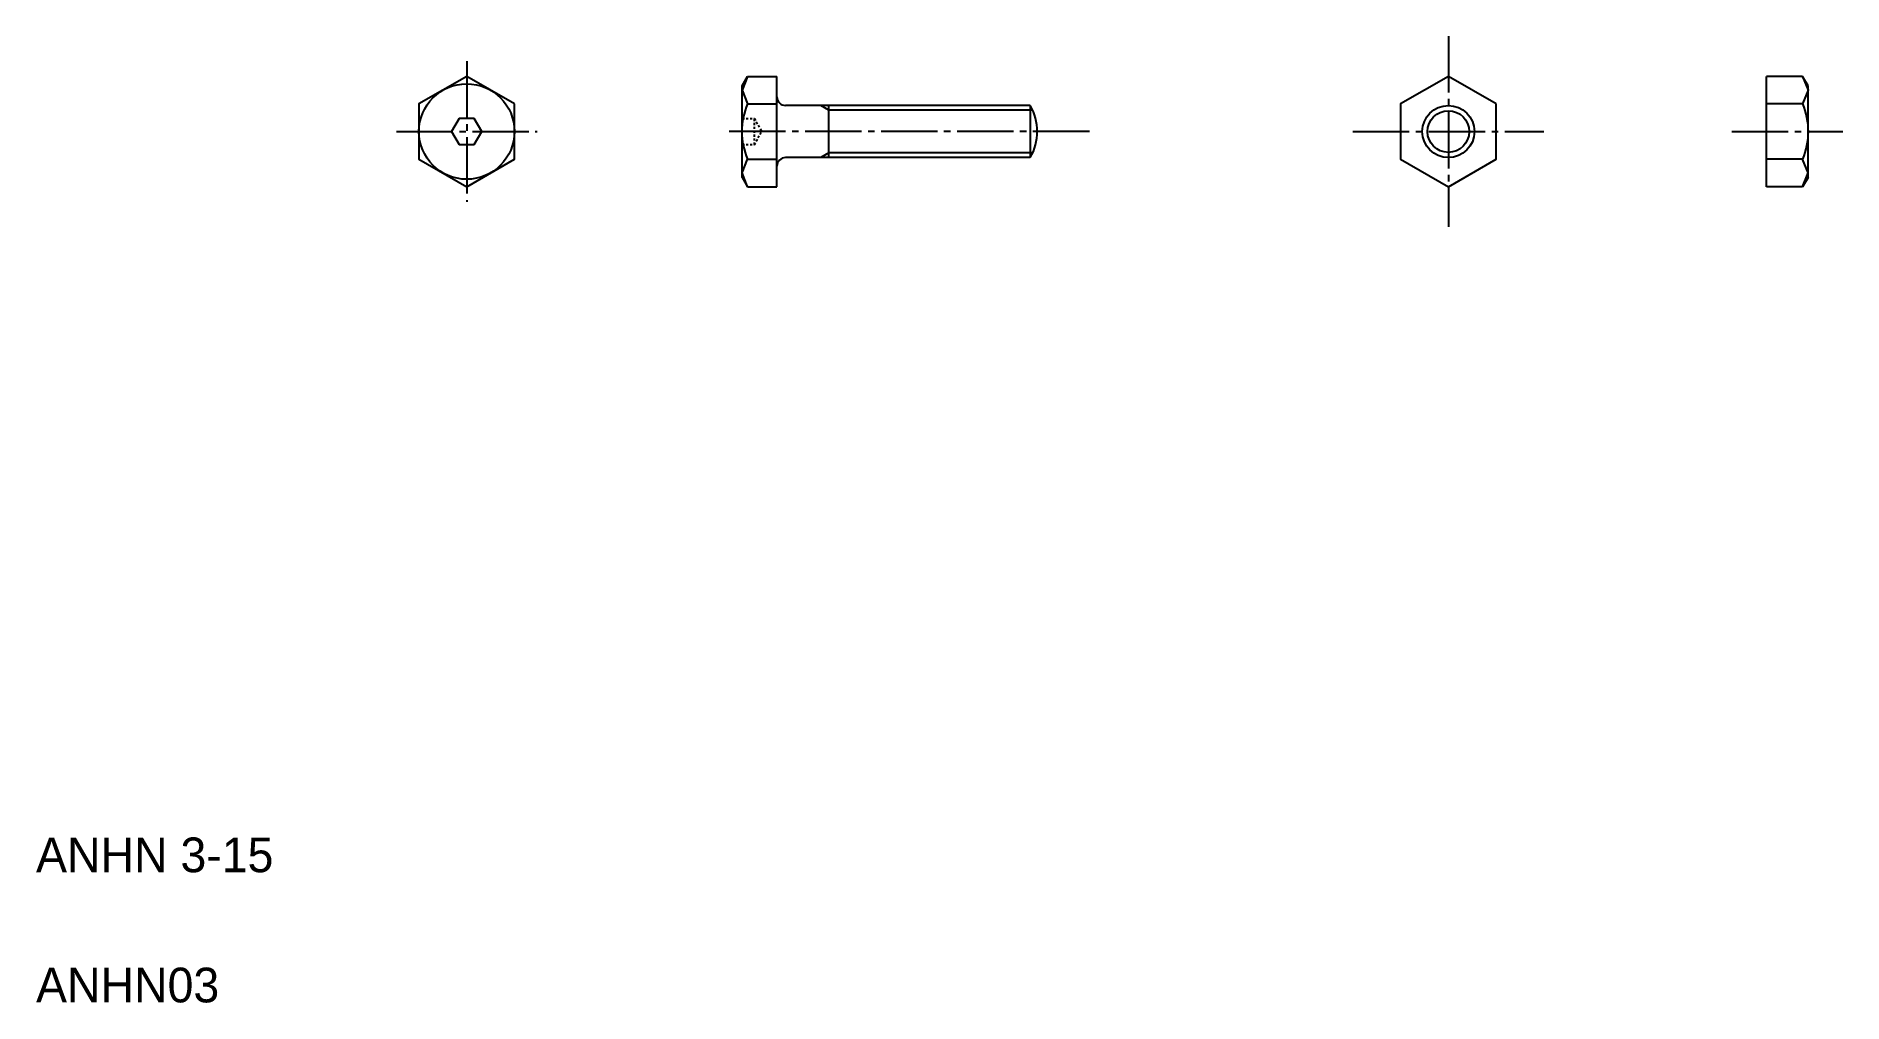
# Model space of a CAD drawing. Extents: x 5 to 109, y 5 to 61.
import ezdxf

# ---------------------------------------------------------------- set-up
doc = ezdxf.new("R2010")
doc.units = 0
doc.header["$LTSCALE"] = 0.25
doc.linetypes.add('CENTER', pattern=[17.5, 13, -1.5, 1.5, -1.5])
doc.linetypes.add('DASHED', pattern=[0.75, 0.5, -0.25])
doc.layers.get('0').update_dxf_attribs({"linetype": 'CONTINUOUS'})
doc.layers.add('CENTER', color=1, linetype='CENTER')

msp = doc.modelspace()

# ---------------------------------------------------------------- linework, layer by layer
for p, q in [((45.68, 57.81), (45.99, 58.35)), ((107.09, 57.81), (106.77, 58.35)), ((56.54, 56.41), (56.54, 56.41)), ((59.48, 56.41), (59.48, 56.41)), ((45.68, 52.54), (45.99, 52)), ((107.09, 52.54), (106.77, 52))]:
    msp.add_line(p, q)
at = {"color": 7, "linetype": 'CONTINUOUS'}
for p, q in [((45.99, 58.35), (47.68, 58.35)), ((47.68, 52), (47.68, 58.35)), ((104.69, 52), (104.69, 58.35)), ((106.77, 58.35), (104.69, 58.35)), ((45.68, 52.54), (45.68, 57.81)), ((107.09, 52.54), (107.09, 57.81)), ((45.99, 56.77), (47.68, 56.77)), ((62.27, 56.68), (48.18, 56.68)), ((50.68, 53.68), (50.68, 56.68)), ((62.27, 56.68), (62.27, 53.68)), ((106.77, 56.77), (104.69, 56.77)), ((29.38, 55.93), (28.94, 55.18)), ((28.94, 55.18), (29.38, 54.43)), ((30.24, 55.93), (29.38, 55.93)), ((30.68, 55.18), (30.24, 55.93)), ((30.24, 54.43), (30.68, 55.18)), ((29.38, 54.43), (30.24, 54.43)), ((45.99, 53.59), (47.68, 53.59)), ((62.27, 53.68), (48.18, 53.68)), ((106.77, 53.59), (104.69, 53.59)), ((45.99, 52), (47.68, 52)), ((106.77, 52), (104.69, 52))]:
    msp.add_line(p, q, dxfattribs=at)
at = {"color": 3, "linetype": 'CONTINUOUS'}
for p, q in [((50.68, 56.41), (50.21, 56.68)), ((62.41, 56.41), (50.68, 56.41)), ((50.68, 53.95), (50.21, 53.68)), ((62.41, 53.95), (50.68, 53.95))]:
    msp.add_line(p, q, dxfattribs=at)
at = {"color": 3, "linetype": 'DASHED'}
for p, q in [((45.68, 55.93), (46.38, 55.93)), ((46.38, 54.43), (46.38, 55.93)), ((46.38, 55.93), (46.81, 55.18)), ((46.38, 54.43), (46.81, 55.18)), ((45.68, 54.43), (46.38, 54.43))]:
    msp.add_line(p, q, dxfattribs=at)
at = {"color": 7, "linetype": 'CONTINUOUS'}
for points in [[(32.56, 56.77), (29.81, 58.35), (27.06, 56.77), (27.06, 53.59), (29.81, 52), (32.56, 53.59)], [(89.11, 56.77), (86.36, 58.35), (83.61, 56.77), (83.61, 53.59), (86.36, 52), (89.11, 53.59)]]:
    msp.add_lwpolyline(points, close=True, dxfattribs=at)
at = {"flags": 128}
for points in [[(45.99, 58.35), (45.68, 57.56), (45.99, 56.77)], [(106.77, 52), (107.09, 52.8), (106.77, 53.59)]]:
    msp.add_lwpolyline(points, dxfattribs=at)
at = {"extrusion": (0, 0, -1), "flags": 128}
for points in [[(-106.77, 58.35), (-107.09, 57.56), (-106.77, 56.77)], [(-45.99, 52), (-45.68, 52.8), (-45.99, 53.59)]]:
    msp.add_lwpolyline(points, dxfattribs=at)
at = {"color": 7, "linetype": 'CONTINUOUS'}
for centre, radius in [((29.81, 55.18), 2.75), ((86.36, 55.18), 1.2)]:
    msp.add_circle(centre, radius, dxfattribs=at)
at = {"color": 3, "linetype": 'CONTINUOUS'}
msp.add_circle((86.36, 55.18), 1.5, dxfattribs=at)
for centre, radius, start, end in [((49.73, 55.18), 4.07, 157.0151, 202.9849), ((59.68, 55.18), 3, 330, 30), ((103.03, 55.18), 4.07, 337.0151, 22.9849)]:
    msp.add_arc(centre, radius, start, end)
at = {"color": 7, "linetype": 'CONTINUOUS'}
for centre, start, end in [((48.18, 57.18), 180, 270), ((48.18, 53.18), 90, 180)]:
    msp.add_arc(centre, 0.5, start, end, dxfattribs=at)
at = {"layer": 'CENTER', "color": 1, "linetype": 'CENTER'}
for p, q in [((86.36, 60.68), (86.36, 49.68)), ((29.81, 59.23), (29.81, 51.12)), ((25.76, 55.18), (33.86, 55.18)), ((65.68, 55.18), (44.76, 55.18)), ((80.86, 55.18), (91.86, 55.18)), ((102.69, 55.18), (109.09, 55.18))]:
    msp.add_line(p, q, dxfattribs=at)

# ---------------------------------------------------------------- texts
for s, p in [('ANHN 3-15', (5, 12.5)), ('ANHN03', (5, 5))]:
    msp.add_text(s, height=2).set_placement(p)

doc.saveas('drawing.dxf')
